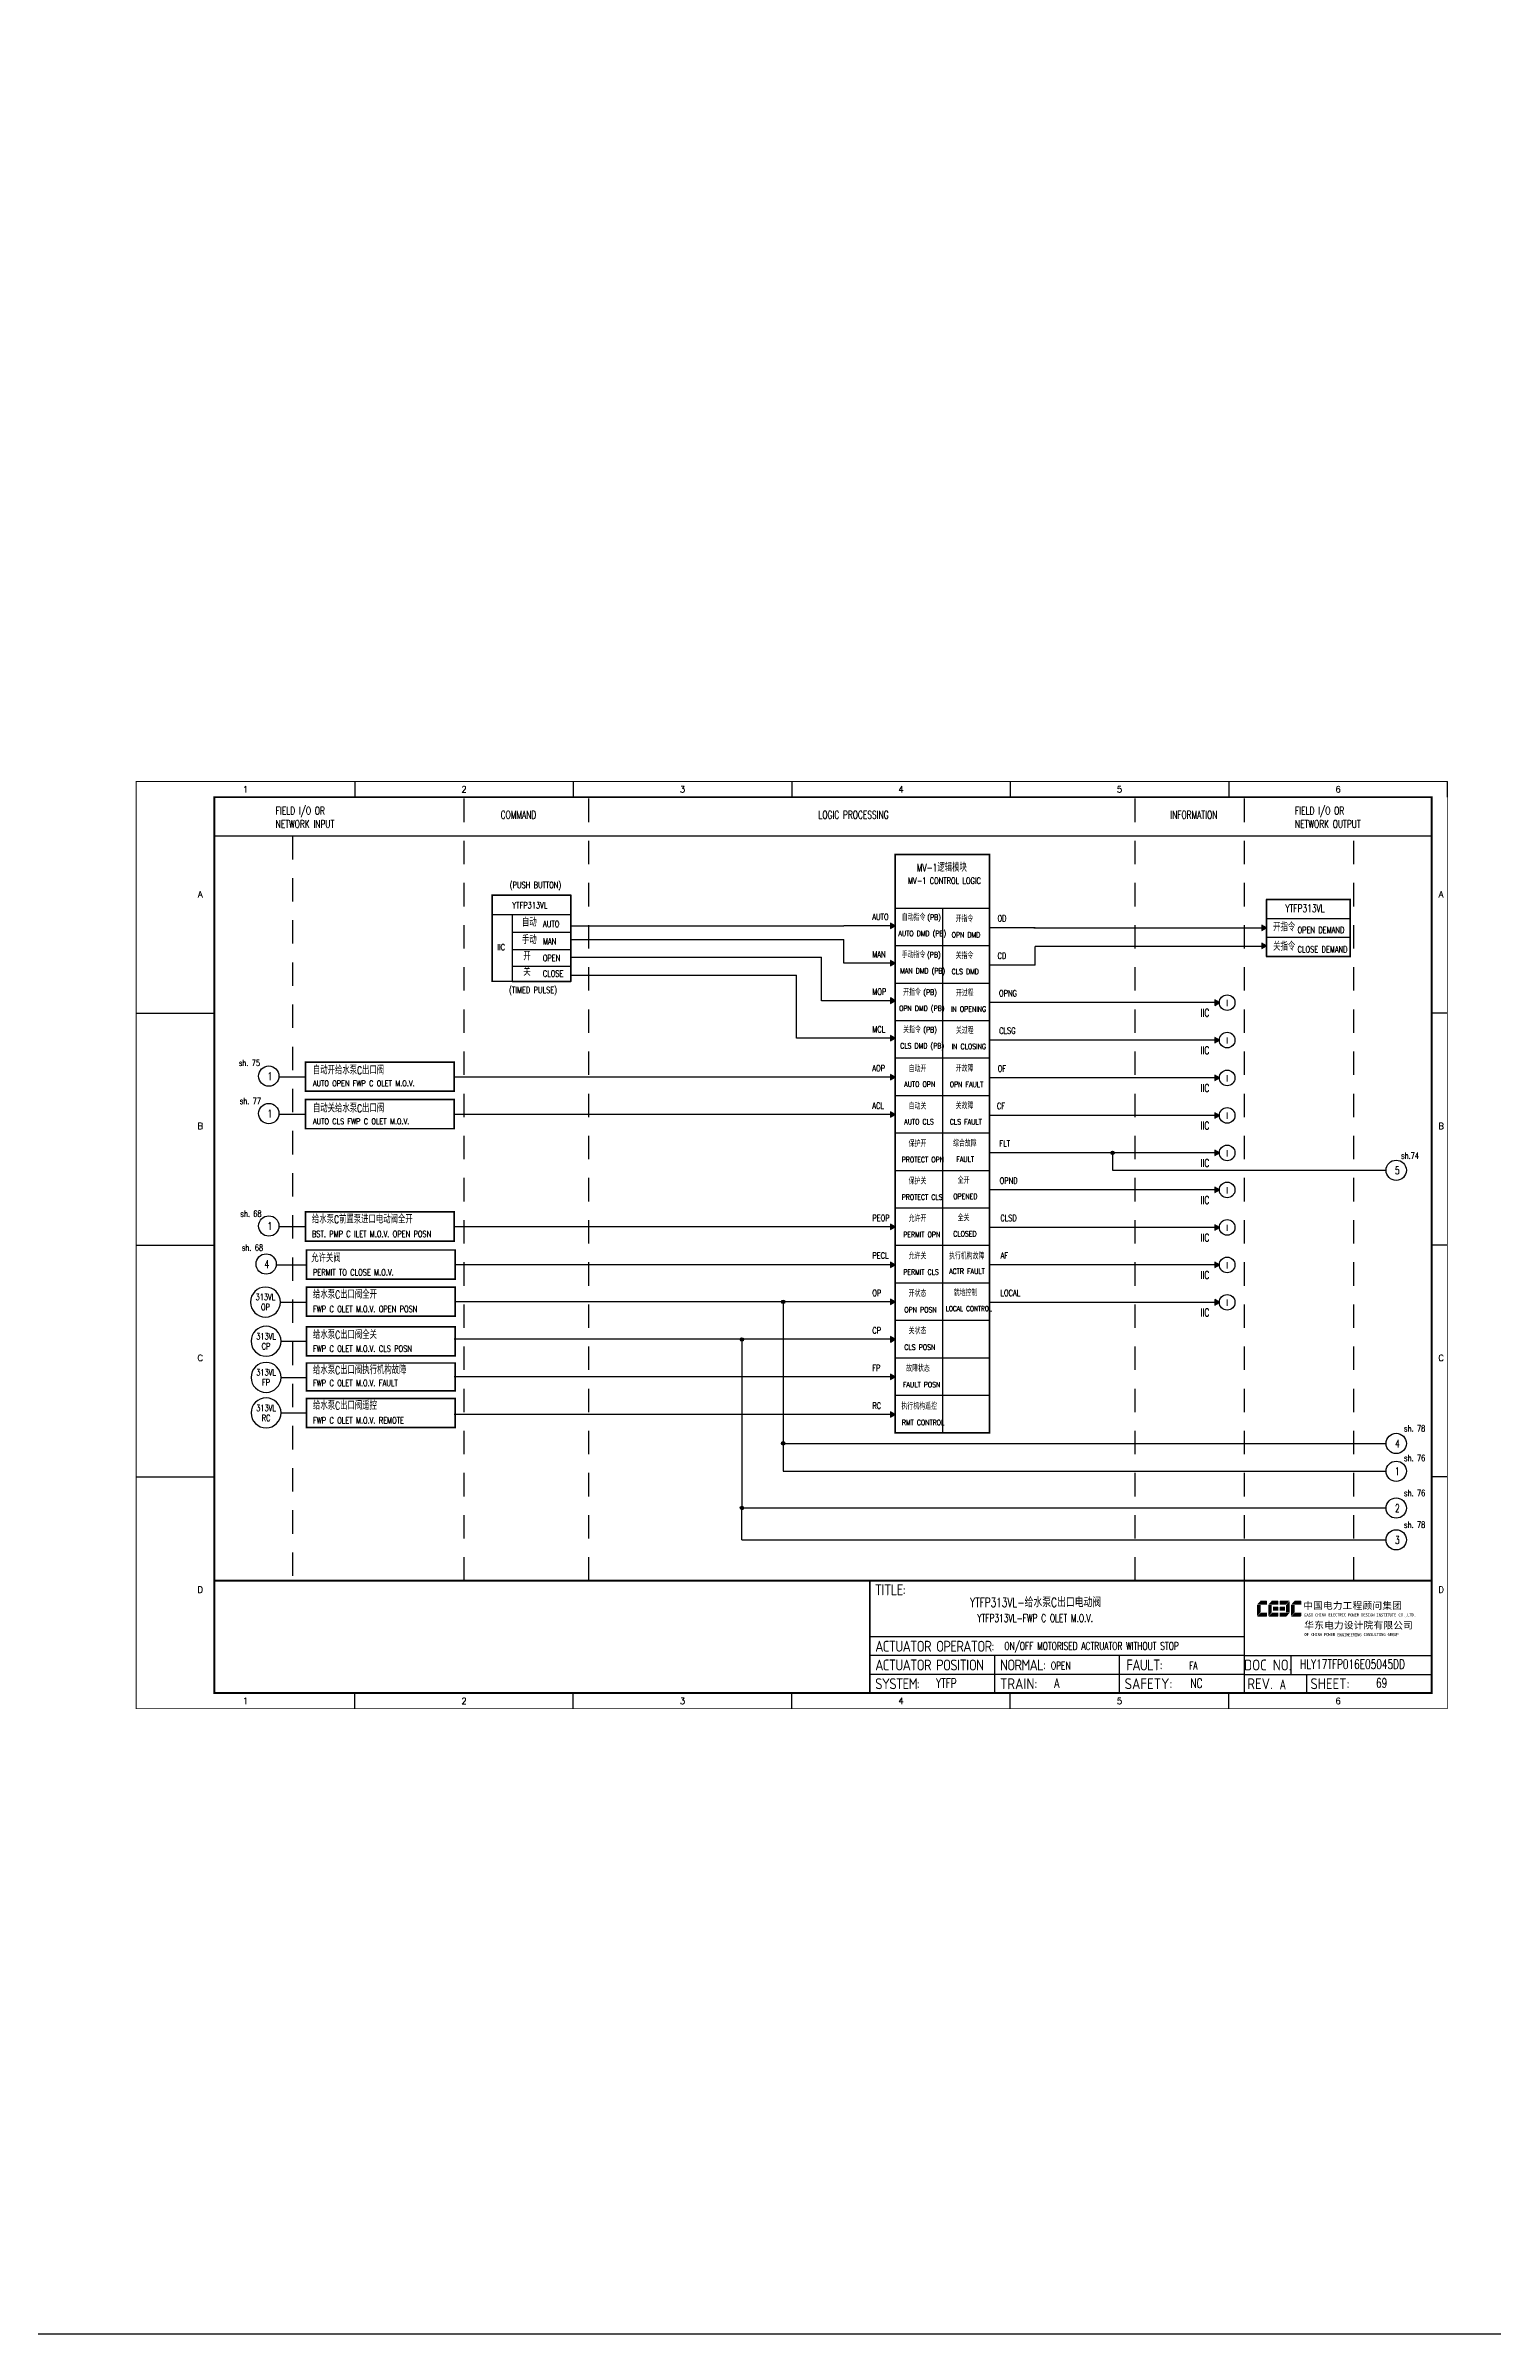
# Model space of a CAD drawing. Header units: millimetres. Extents: x 38833 to 52469, y 29493 to 32647.
# Drawn here: x 41058 to 41521, y 29493 to 30226 of the extents above; entities that cross this region are included whole.
import ezdxf
from ezdxf.enums import TextEntityAlignment as Align

# ---------------------------------------------------------------- set-up
doc = ezdxf.new("R2010")
doc.units = ezdxf.units.MM
doc.linetypes.add('DASHED', pattern=[0.75, 0.5, -0.25])
doc.linetypes.add('JIS_02_0.7', pattern=[1.35, 0.75, -0.6])
for name, color, linetype in [('INSTRUMENT', 4, 'Continuous'), ('MLINE', 6, 'Continuous'), ('TITLE', 1, 'Continuous'), ('TK', 7, 'Continuous'), ('图框_外框线', 7, 'Continuous'), ('图框_标题栏文字', 6, 'Continuous')]:
    doc.layers.add(name, color=color, linetype=linetype)
doc.styles.add('ecepdi', font='simhei.ttf', dxfattribs={"width": 0.9})
doc.styles.get("Standard").update_dxf_attribs({"font": 'romans.shx', "width": 0.7, "bigfont": 'hztxta.shx'})
doc.styles.add('工程字', font='gbenor.shx', dxfattribs={"bigfont": 'gbcbig.shx'})

# ---------------------------------------------------------------- blocks, each defined once
blk = doc.blocks.new('INS00')
at = {"layer": 'INSTRUMENT', "color": 0}
blk.add_lwpolyline([(6, 0, 1), (-6, 0, 1)], format="xyb", close=True, dxfattribs=at)
at = {"layer": 'INSTRUMENT', "flags": 1}
for tag, p in [('INSNAM', (0, 9)), ('INSDGN', (0, -9)), ('INSMAN', (0, -18)), ('INSSUP', (0, -15)), ('INSTYP', (0, -12)), ('INSREM', (0, -21))]:
    blk.add_attdef(tag, text='', height=3, dxfattribs=at).set_placement(p, align=Align.TOP_CENTER)
at = {"layer": 'INSTRUMENT', "width": 0.7}
for tag, p in [('INSIDE', (0, 2)), ('INSSYS', (0, -2))]:
    blk.add_attdef(tag, text='', height=2.5, dxfattribs=at).set_placement(p, align=Align.MIDDLE)
for tag, p in [('INSHH', (6, 3.5)), ('INSL', (6, -3)), ('INSLL', (6, -6))]:
    blk.add_attdef(tag, p, '', height=2.5, dxfattribs=at)
at = {"layer": 'INSTRUMENT', "linetype": 'DASHED', "width": 0.7}
blk.add_attdef('INSH', (6, 0.5), '', height=2.5, dxfattribs=at)
blk = doc.blocks.new('A$C1E0003F3')
h = blk.add_hatch(color=152)
edge = h.paths.add_edge_path()
edge.add_ellipse((5.15, 4.41), major_axis=(0, 0.211), ratio=0.769231, start_angle=-90, end_angle=0)
edge.add_line((5.15, 4.62), (3.22, 4.62))
edge.add_line((3.22, 4.62), (2.09, 3.35))
edge.add_line((2.09, 3.35), (5.32, 3.35))
edge.add_line((5.32, 3.35), (5.32, 4.41))
h.paths.add_polyline_path([(3.22, 3.23), (2.09, 3.23), (2.09, -0.36), (3.22, 0.91)])
edge = h.paths.add_edge_path()
edge.add_line((5.32, 0.81), (3.27, 0.81))
edge.add_line((3.27, 0.81), (2.13, -0.46))
edge.add_line((2.13, -0.46), (5.15, -0.46))
edge.add_ellipse((5.15, -0.25), major_axis=(0, 0.211), ratio=0.769231, start_angle=180, end_angle=270)
edge.add_line((5.32, -0.25), (5.32, 0.81))
h = blk.add_hatch(color=152)
edge = h.paths.add_edge_path()
edge.add_ellipse((8.78, 4.41), major_axis=(0, 0.211), ratio=0.769231, start_angle=-90, end_angle=0)
edge.add_line((8.78, 4.62), (6.84, 4.62))
edge.add_line((6.84, 4.62), (5.71, 3.35))
edge.add_line((5.71, 3.35), (8.94, 3.35))
edge.add_line((8.94, 3.35), (8.94, 4.41))
h.paths.add_polyline_path([(6.84, 3.23), (5.71, 3.23), (5.71, -0.36), (6.84, 0.91)])
edge = h.paths.add_edge_path()
edge.add_ellipse((8.78, 2.49), major_axis=(0, 0.211), ratio=0.769231, start_angle=-90, end_angle=0)
edge.add_line((8.78, 2.7), (7.22, 2.7))
edge.add_line((7.22, 2.7), (7.22, 1.44))
edge.add_line((7.22, 1.44), (8.78, 1.44))
edge.add_ellipse((8.78, 1.65), major_axis=(0, 0.211), ratio=0.769231, start_angle=180, end_angle=270)
edge.add_line((8.94, 1.65), (8.94, 2.49))
edge = h.paths.add_edge_path()
edge.add_line((8.94, 0.81), (6.89, 0.81))
edge.add_line((6.89, 0.81), (5.75, -0.46))
edge.add_line((5.75, -0.46), (8.78, -0.46))
edge.add_ellipse((8.78, -0.25), major_axis=(0, 0.211), ratio=0.769231, start_angle=180, end_angle=270)
edge.add_line((8.94, -0.25), (8.94, 0.81))
h = blk.add_hatch(color=1)
edge = h.paths.add_edge_path()
edge.add_line((12.48, 4.62), (9.46, 4.62))
edge.add_ellipse((9.46, 4.41), major_axis=(0, 0.211), ratio=0.769231, start_angle=0, end_angle=90)
edge.add_line((9.3, 4.41), (9.3, 3.35))
edge.add_line((9.3, 3.35), (11.35, 3.35))
edge.add_line((11.35, 3.35), (12.48, 4.62))
h.paths.add_polyline_path([(12.57, 4.56), (11.38, 3.23), (11.38, 0.93), (12.57, 0.93)])
edge = h.paths.add_edge_path()
edge.add_line((11.03, 2.7), (9.46, 2.7))
edge.add_ellipse((9.46, 2.49), major_axis=(0, 0.211), ratio=0.769231, start_angle=0, end_angle=90)
edge.add_line((9.3, 2.49), (9.3, 1.65))
edge.add_ellipse((9.46, 1.65), major_axis=(0, 0.211), ratio=0.769231, start_angle=90, end_angle=180)
edge.add_line((9.46, 1.44), (11.03, 1.44))
edge.add_line((11.03, 1.44), (11.03, 2.7))
h = blk.add_hatch(color=1)
edge = h.paths.add_edge_path()
edge.add_line((12.58, 0.79), (9.3, 0.79))
edge.add_line((9.3, 0.79), (9.3, -0.27))
edge.add_ellipse((9.46, -0.27), major_axis=(0, 0.211), ratio=0.769231, start_angle=90, end_angle=180)
edge.add_line((9.46, -0.48), (11.43, -0.48))
edge.add_line((11.43, -0.48), (12.58, 0.79))
h = blk.add_hatch(color=152)
edge = h.paths.add_edge_path()
edge.add_ellipse((16.11, 4.41), major_axis=(0, 0.211), ratio=0.769231, start_angle=-90, end_angle=0)
edge.add_line((16.11, 4.62), (14.14, 4.62))
edge.add_line((14.14, 4.62), (13, 3.35))
edge.add_line((13, 3.35), (16.27, 3.35))
edge.add_line((16.27, 3.35), (16.27, 4.41))
h.paths.add_polyline_path([(14.14, 3.23), (13, 3.23), (13, -0.36), (14.14, 0.91)])
edge = h.paths.add_edge_path()
edge.add_line((16.27, 0.81), (14.18, 0.81))
edge.add_line((14.18, 0.81), (13.04, -0.46))
edge.add_line((13.04, -0.46), (16.03, -0.46))
edge.add_ellipse((16.03, -0.15), major_axis=(0, 0.316), ratio=0.769231, start_angle=180, end_angle=270)
edge.add_line((16.27, -0.15), (16.27, 0.81))
at = {"layer": 'TITLE', "color": 7, "style": 'ecepdi'}
for s, p in [('中', (16.92, 1.94)), ('国', (20.09, 2)), ('电', (23.25, 1.99)), ('力', (26.39, 1.96)), ('工', (29.53, 1.95)), ('程', (32.71, 1.98)), ('顾', (35.9, 1.98)), ('问', (39.09, 1.94)), ('集', (42.26, 1.98)), ('团', (45.42, 2.01)), ('华', (17.24, -4.31)), ('东', (20.45, -4.29)), ('电', (23.62, -4.35)), ('力', (26.75, -4.32)), ('设', (29.92, -4.3)), ('计', (33.05, -4.31)), ('院', (36.26, -4.29)), ('有', (39.41, -4.29)), ('限', (42.57, -4.32)), ('公', (45.78, -4.38)), ('司', (48.91, -4.35))]:
    blk.add_text(s, height=2.2, dxfattribs=at).set_placement(p)
at = {"layer": 'TITLE', "color": 7, "style": 'ecepdi', "width": 0.975}
for s, p in [('E', (17.58, 0.02)), ('A', (18.29, 0.03)), ('S', (19, 0.03)), ('T', (19.7, 0.03)), ('C', (21.1, 0.09)), ('H', (21.77, 0.09)), ('I', (22.46, 0.09)), ('N', (23.17, 0.1)), ('A', (23.86, 0.1)), ('E', (25.35, 0.09)), ('L', (26.05, 0.11)), ('E', (26.76, 0.1)), ('C', (27.46, 0.12)), ('T', (28.18, 0.11)), ('R', (28.87, 0.1)), ('I', (29.57, 0.11)), ('C', (30.28, 0.1)), ('P', (31.64, 0.09)), ('O', (32.32, 0.08)), ('W', (33.03, 0.08)), ('E', (33.72, 0.08)), ('R', (34.42, 0.09)), ('D', (35.81, 0.1)), ('E', (36.52, 0.1)), ('S', (37.2, 0.1)), ('I', (37.91, 0.09)), ('G', (38.68, 0.11)), ('N', (39.38, 0.09)), ('I', (40.72, 0.07)), ('N', (41.43, 0.08)), ('S', (42.14, 0.08)), ('T', (42.83, 0.08)), ('I', (43.52, 0.09)), ('T', (44.22, 0.07)), ('U', (44.93, 0.07)), ('T', (45.63, 0.08)), ('E', (46.34, 0.09)), ('C', (47.76, 0.11)), ('O', (48.48, 0.1)), ('L', (50.56, 0.1)), ('T', (51.27, 0.1)), ('D', (51.96, 0.1)), ('O', (17.67, -6.18)), ('OF', (18.01, -6.2)), ('F', (18.37, -6.2)), ('C', (19.8, -6.19)), ('H', (20.47, -6.19)), ('I', (21.15, -6.19)), ('N', (21.87, -6.18)), ('A', (22.56, -6.18)), ('P', (23.98, -6.2)), ('O', (24.66, -6.21)), ('W', (25.36, -6.21)), ('E', (26.06, -6.21)), ('R', (26.75, -6.2)), ('E', (28.19, -6.24)), ('N', (28.91, -6.27)), ('G', (29.62, -6.26)), ('I', (30.32, -6.27)), ('N', (31.02, -6.27)), ('E', (31.7, -6.28)), ('E', (32.41, -6.27)), ('R', (33.1, -6.24)), ('I', (33.81, -6.24)), ('N', (34.51, -6.26)), ('G', (35.2, -6.24)), ('C', (36.61, -6.19)), ('O', (37.3, -6.21)), ('N', (38, -6.2)), ('S', (38.71, -6.21)), ('U', (39.41, -6.18)), ('L', (40.11, -6.18)), ('T', (40.81, -6.19)), ('I', (41.51, -6.21)), ('N', (42.2, -6.21)), ('G', (42.91, -6.17)), ('G', (44.29, -6.2)), ('R', (45, -6.21)), ('O', (45.69, -6.22)), ('U', (46.39, -6.2)), ('P', (47.1, -6.23)), ('.', (49.23, 0.1)), (',', (49.87, 0.1)), ('.', (52.72, 0.11))]:
    blk.add_text(s, height=1, dxfattribs=at).set_placement(p, align=Align.MIDDLE_CENTER)
blk = doc.blocks.new('A$C613255F0')
for p, q in [((70, 297), (70, 292)), ((140, 297), (140, 292)), ((210, 297), (210, 292)), ((280, 297), (280, 292)), ((350, 297), (350, 292)), ((420, 297), (420, 292)), ((0, 222.75), (25, 222.75)), ((420, 222.75), (415, 222.75)), ((0, 148.5), (25, 148.5)), ((420, 148.5), (415, 148.5)), ((0, 74.25), (25, 74.25)), ((420, 74.25), (415, 74.25)), ((70, 0), (70, 5)), ((140, 0), (140, 5)), ((210, 0), (210, 5)), ((280, 0), (280, 5)), ((350, 0), (350, 5))]:
    blk.add_line(p, q)
at = {"layer": 'MLINE', "linetype": 'JIS_02_0.7', "ltscale": 10}
for p, q in [((105, 41), (105, 292)), ((145, 41), (145, 292)), ((320, 41), (320, 292)), ((355, 41), (355, 292)), ((50, 279.56), (50, 41)), ((390, 41), (390, 279.56))]:
    blk.add_line(p, q, dxfattribs=at)
at = {"layer": 'MLINE'}
blk.add_line((25, 279.56), (415, 279.56), dxfattribs=at)
at = {"layer": '图框_外框线'}
for p, q in [((355, 5), (355, 41)), ((355, 23), (235, 23)), ((355, 17), (235, 17)), ((275, 11), (275, 17)), ((315, 11), (315, 17)), ((355, 17), (415, 17)), ((370, 11), (370, 17)), ((355, 11), (235, 11)), ((355, 11), (235, 11)), ((275, 5), (275, 11)), ((315, 5), (315, 11)), ((355, 11), (415, 11)), ((375, 5), (375, 11))]:
    blk.add_line(p, q, dxfattribs=at)
for points, const_width in [([(0, 0), (420, 0), (420, 297), (0, 297)], 0.3), ([(25, 5), (415, 5), (415, 292), (25, 292)], 0.6)]:
    blk.add_lwpolyline(points, close=True, dxfattribs=dict(at, const_width=const_width))
at = {"layer": '图框_外框线', "const_width": 0.6}
blk.add_lwpolyline([(235, 41), (25, 41)], dxfattribs=at)
at = {"layer": '图框_外框线'}
blk.add_lwpolyline([(415, 41, 0.6, 0.6, 0), (235, 41, 0.6, 0.6, 0), (235, 5, 0, 0, 0)], format="xyseb", dxfattribs=at)
blk.add_blockref('A$C1E0003F3', (356.94, 29.95))
at = {"layer": 'MLINE', "char_height": 2.5, "width": 31.8959, "attachment_point": 1}
for s, insert in [('FIELD I/O OR', (44.67, 288.89)), ('COMMAND', (116.74, 287.58)), ('LOGIC PROCESSING', (218.52, 287.58)), ('INFORMATION', (331.25, 287.58)), ('FIELD I/O OR', (371.22, 288.89)), ('NETWORK INPUT', (44.67, 284.64)), ('NETWORK OUTPUT', (371.22, 284.64))]:
    blk.add_mtext(s, dxfattribs=dict(at, insert=insert))
at = {"layer": 'TK', "color": 3}
for s, p in [('1', (35, 294.5)), ('2', (105, 294.5)), ('3', (175, 294.5)), ('4', (245, 294.5)), ('5', (315, 294.5)), ('6', (385, 294.5)), ('1', (35, 2.5)), ('2', (105, 2.5)), ('3', (175, 2.5)), ('4', (245, 2.5)), ('5', (315, 2.5)), ('6', (385, 2.5))]:
    blk.add_text(s, height=2, dxfattribs=at).set_placement(p, align=Align.MIDDLE)
for s, p in [('A', (20.5, 259.88)), ('A', (418, 259.88)), ('B', (20.5, 185.62)), ('B', (418, 185.62)), ('C', (20.5, 111.38)), ('C', (418, 111.38)), ('D', (20.5, 37.12)), ('D', (418, 37.12))]:
    blk.add_text(s, height=2, dxfattribs=at).set_placement(p, align=Align.CENTER)
at = {"layer": '图框_标题栏文字', "char_height": 3.5, "style": '工程字'}
for s, insert, width, attachment_point in [('{\\T0.9; TITLE:}', (234.86, 38.09), 14.2249, 4), ('{\\T0.9; ACTUATOR OPERATOR:}', (235, 20), 40, 4), ('{\\T0.9; ACTUATOR POSITION}', (235, 14), 45, 4), ('{\\T0.9; NORMAL:}', (275, 14), 18.2557, 4), ('{\\T0.9; FAULT:}', (315.44, 14), 15, 4), ('DOC NO.', (362.5, 14), 15, 5), ('{\\T0.9; SYSTEM:}', (235, 8), 17.9526, 4), ('{\\T0.9; }TRAIN: ', (275, 8), 17.6638, 4), ('SAFETY:', (324.3, 8), 22.3993, 5), ('REV.', (360, 8), 10, 5), ('SHEET:', (382.42, 8), 20, 5)]:
    blk.add_mtext(s, dxfattribs=dict(at, insert=insert, width=width, attachment_point=attachment_point))

msp = doc.modelspace()

# ---------------------------------------------------------------- hatches: boundary and pattern name
for points in [[(41329.62, 29944.26), (41328.12, 29945.12), (41328.12, 29943.39)], [(41448.63, 29943.63), (41447.13, 29944.5), (41447.13, 29942.77)], [(41448.63, 29937.86), (41447.13, 29938.72), (41447.13, 29936.99)], [(41329.62, 29932.26), (41328.12, 29933.12), (41328.12, 29931.39)], [(41329.62, 29920.26), (41328.12, 29921.12), (41328.12, 29919.39)], [(41433.49, 29919.63), (41431.99, 29920.5), (41431.99, 29918.77)], [(41329.62, 29908.26), (41328.12, 29909.12), (41328.12, 29907.39)], [(41433.49, 29907.63), (41431.99, 29908.5), (41431.99, 29906.77)], [(41329.62, 29895.79), (41328.12, 29896.65), (41328.12, 29894.92)], [(41433.49, 29895.51), (41431.99, 29896.38), (41431.99, 29894.65)], [(41329.62, 29883.79), (41328.12, 29884.65), (41328.12, 29882.92)], [(41433.49, 29883.51), (41431.99, 29884.38), (41431.99, 29882.65)], [(41433.49, 29871.51), (41431.99, 29872.38), (41431.99, 29870.65)], [(41433.49, 29859.63), (41431.99, 29860.5), (41431.99, 29858.77)], [(41329.62, 29847.79), (41328.12, 29848.65), (41328.12, 29846.92)], [(41433.49, 29847.63), (41431.99, 29848.5), (41431.99, 29846.77)], [(41329.62, 29835.67), (41328.12, 29836.54), (41328.12, 29834.81)], [(41433.49, 29835.63), (41431.99, 29836.5), (41431.99, 29834.77)], [(41329.62, 29823.79), (41328.12, 29824.65), (41328.12, 29822.92)], [(41433.49, 29823.63), (41431.99, 29824.5), (41431.99, 29822.77)], [(41329.62, 29811.79), (41328.12, 29812.65), (41328.12, 29810.92)], [(41329.62, 29799.79), (41328.12, 29800.65), (41328.12, 29798.92)], [(41329.62, 29787.67), (41328.12, 29788.54), (41328.12, 29786.8)]]:
    msp.add_hatch(color=256).paths.add_polyline_path(points)
h = msp.add_hatch(color=256)
edge = h.paths.add_edge_path()
edge.add_arc((41399.3, 29871.51), 0.55, 0, 360)
h = msp.add_hatch(color=256)
edge = h.paths.add_edge_path()
edge.add_arc((41293.76, 29823.79), 0.55, 0, 360)
h = msp.add_hatch(color=256)
edge = h.paths.add_edge_path()
edge.add_arc((41280.53, 29811.74), 0.55, 0, 360)
h = msp.add_hatch(color=256)
edge = h.paths.add_edge_path()
edge.add_arc((41293.76, 29778.47), 0.55, 0, 360)
h = msp.add_hatch(color=256)
edge = h.paths.add_edge_path()
edge.add_arc((41280.53, 29757.77), 0.55, 0, 360)

# ---------------------------------------------------------------- linework, layer by layer
for p, q in [((41329.62, 29949.91), (41329.62, 29967.09)), ((41329.62, 29967.09), (41359.89, 29967.09)), ((41359.89, 29949.91), (41359.89, 29967.09)), ((41200.52, 29947.91), (41225.69, 29947.91)), ((41206.94, 29947.91), (41206.94, 29926.45)), ((41329.62, 29949.91), (41359.89, 29949.91)), ((41344.75, 29949.91), (41344.75, 29781.8)), ((41448.63, 29946.56), (41475.42, 29946.56)), ((41448.63, 29946.56), (41475.42, 29946.56)), ((41206.94, 29942.25), (41225.69, 29942.25)), ((41225.69, 29944.26), (41313.17, 29944.26)), ((41225.69, 29939.85), (41313.17, 29939.85)), ((41329.62, 29944.26), (41313.17, 29944.26)), ((41313.17, 29932.26), (41313.17, 29939.85)), ((41329.62, 29937.91), (41359.89, 29937.91)), ((41374.5, 29943.63), (41359.89, 29943.63)), ((41374.08, 29943.63), (41448.63, 29943.63)), ((41448.63, 29937.66), (41374.5, 29937.66)), ((41374.5, 29931.63), (41374.5, 29937.66)), ((41448.63, 29940.63), (41475.42, 29940.63)), ((41206.94, 29936.63), (41225.69, 29936.63)), ((41206.94, 29931.31), (41225.69, 29931.31)), ((41225.69, 29934.16), (41306.06, 29934.16)), ((41306.06, 29920.26), (41306.06, 29934.16)), ((41329.62, 29932.26), (41313.17, 29932.26)), ((41374.5, 29931.63), (41359.89, 29931.63)), ((41448.63, 29934.43), (41475.42, 29934.43)), ((41448.63, 29934.43), (41475.42, 29934.43)), ((41206.94, 29926.45), (41225.69, 29926.45)), ((41206.94, 29926.45), (41225.69, 29926.45)), ((41225.69, 29928.43), (41298.03, 29928.43)), ((41298.03, 29908.26), (41298.03, 29928.43)), ((41329.62, 29925.91), (41359.89, 29925.91)), ((41313.17, 29920.26), (41306.06, 29920.26)), ((41329.62, 29920.26), (41313.17, 29920.26)), ((41433.49, 29919.63), (41359.89, 29919.63)), ((41433.49, 29919.63), (41359.89, 29919.63)), ((41329.62, 29908.26), (41298.03, 29908.26)), ((41329.62, 29913.91), (41359.89, 29913.91)), ((41140.73, 29900.6), (41188.34, 29900.6)), ((41329.62, 29901.91), (41359.89, 29901.91)), ((41433.49, 29907.63), (41359.89, 29907.63)), ((41140.73, 29895.79), (41132.21, 29895.79)), ((41329.62, 29895.79), (41188.34, 29895.79)), ((41433.49, 29895.51), (41359.89, 29895.51)), ((41188.34, 29891.26), (41140.73, 29891.26)), ((41140.73, 29888.6), (41188.34, 29888.6)), ((41329.62, 29889.91), (41359.89, 29889.91)), ((41140.73, 29883.79), (41132.21, 29883.79)), ((41188.34, 29879.26), (41140.73, 29879.26)), ((41329.62, 29883.79), (41188.34, 29883.79)), ((41433.49, 29883.51), (41359.89, 29883.51)), ((41329.62, 29877.91), (41359.89, 29877.91)), ((41433.49, 29871.51), (41359.89, 29871.51)), ((41399.3, 29871.51), (41399.3, 29865.93)), ((41329.62, 29865.91), (41359.89, 29865.91)), ((41399.3, 29865.93), (41486.9, 29865.93)), ((41433.49, 29859.63), (41359.89, 29859.63)), ((41140.73, 29852.6), (41188.34, 29852.6)), ((41188.34, 29843.26), (41188.34, 29852.6)), ((41329.62, 29853.91), (41359.89, 29853.91)), ((41140.73, 29847.79), (41132.21, 29847.79)), ((41188.34, 29843.26), (41140.73, 29843.26)), ((41329.62, 29847.79), (41188.34, 29847.79)), ((41433.49, 29847.63), (41359.89, 29847.63)), ((41131.37, 29835.6), (41141.07, 29835.6)), ((41141.07, 29840.41), (41188.69, 29840.41)), ((41329.62, 29835.67), (41188.62, 29835.67)), ((41188.69, 29831.07), (41188.69, 29840.41)), ((41329.62, 29841.91), (41359.89, 29841.91)), ((41433.49, 29835.63), (41359.89, 29835.63)), ((41141.07, 29828.53), (41188.69, 29828.53)), ((41141.07, 29819.19), (41141.07, 29828.53)), ((41188.69, 29819.19), (41188.69, 29828.53)), ((41329.62, 29829.91), (41359.89, 29829.91)), ((41132.7, 29823.72), (41141.07, 29823.72)), ((41329.62, 29823.79), (41188.62, 29823.79)), ((41293.76, 29823.98), (41293.76, 29769.55)), ((41433.49, 29823.63), (41359.89, 29823.63)), ((41188.69, 29819.19), (41141.07, 29819.19)), ((41141.07, 29815.81), (41188.69, 29815.81)), ((41141.07, 29806.47), (41141.07, 29815.81)), ((41188.69, 29806.47), (41188.69, 29815.81)), ((41329.62, 29817.91), (41359.89, 29817.91)), ((41132.9, 29811.18), (41141.07, 29811.18)), ((41188.69, 29806.47), (41141.07, 29806.47)), ((41329.62, 29811.79), (41188.35, 29811.79)), ((41280.53, 29811.93), (41280.53, 29757.77)), ((41329.62, 29805.91), (41359.89, 29805.91)), ((41132.9, 29799.59), (41141.07, 29799.59)), ((41141.07, 29804.21), (41188.69, 29804.21)), ((41141.07, 29795.3), (41141.07, 29804.21)), ((41329.62, 29799.79), (41188.35, 29799.79)), ((41188.69, 29795.3), (41188.69, 29804.21)), ((41188.69, 29795.3), (41141.07, 29795.3)), ((41141.07, 29792.84), (41188.69, 29792.84)), ((41141.07, 29783.5), (41141.07, 29792.84)), ((41188.69, 29783.5), (41188.69, 29792.84)), ((41329.62, 29793.91), (41359.89, 29793.91)), ((41132.9, 29788.22), (41141.07, 29788.22)), ((41188.69, 29783.5), (41141.07, 29783.5)), ((41329.62, 29787.67), (41188.35, 29787.67)), ((41293.76, 29778.47), (41486.9, 29778.47)), ((41293.76, 29769.55), (41486.9, 29769.55)), ((41280.53, 29757.77), (41486.9, 29757.77)), ((41280.53, 29747.59), (41280.53, 29757.77)), ((41280.53, 29747.59), (41486.9, 29747.59))]:
    msp.add_line(p, q)
for points in [[(39417.51, 32646.72), (50497.51, 32646.72), (50497.51, 29493.1), (39417.51, 29493.1)], [(41200.52, 29954.03), (41225.69, 29954.03), (41225.69, 29926.45), (41200.52, 29926.45)], [(41329.62, 29944.26), (41328.12, 29945.12), (41328.12, 29943.39)], [(41329.62, 29949.91), (41359.89, 29949.91), (41359.89, 29781.8), (41329.62, 29781.8)], [(41448.63, 29943.63), (41447.13, 29944.5), (41447.13, 29942.77)], [(41448.63, 29937.86), (41447.13, 29938.72), (41447.13, 29936.99)], [(41329.62, 29932.26), (41328.12, 29933.12), (41328.12, 29931.39)], [(41329.62, 29920.26), (41328.12, 29921.12), (41328.12, 29919.39)], [(41433.49, 29919.63), (41431.99, 29920.5), (41431.99, 29918.77)], [(41329.62, 29908.26), (41328.12, 29909.12), (41328.12, 29907.39)], [(41433.49, 29907.63), (41431.99, 29908.5), (41431.99, 29906.77)], [(41329.62, 29895.79), (41328.12, 29896.65), (41328.12, 29894.92)], [(41433.49, 29895.51), (41431.99, 29896.38), (41431.99, 29894.65)], [(41329.62, 29883.79), (41328.12, 29884.65), (41328.12, 29882.92)], [(41433.49, 29883.51), (41431.99, 29884.38), (41431.99, 29882.65)], [(41433.49, 29871.51), (41431.99, 29872.38), (41431.99, 29870.65)], [(41433.49, 29859.63), (41431.99, 29860.5), (41431.99, 29858.77)], [(41329.62, 29847.79), (41328.12, 29848.65), (41328.12, 29846.92)], [(41433.49, 29847.63), (41431.99, 29848.5), (41431.99, 29846.77)], [(41329.62, 29835.67), (41328.12, 29836.54), (41328.12, 29834.81)], [(41433.49, 29835.63), (41431.99, 29836.5), (41431.99, 29834.77)], [(41329.62, 29823.79), (41328.12, 29824.65), (41328.12, 29822.92)], [(41433.49, 29823.63), (41431.99, 29824.5), (41431.99, 29822.77)], [(41329.62, 29811.79), (41328.12, 29812.65), (41328.12, 29810.92)], [(41329.62, 29799.79), (41328.12, 29800.65), (41328.12, 29798.92)], [(41329.62, 29787.67), (41328.12, 29788.54), (41328.12, 29786.8)]]:
    msp.add_lwpolyline(points, close=True)
for points, const_width in [([(41329.62, 29967.09), (41359.89, 29967.09), (41359.89, 29781.8), (41329.62, 29781.8), (41329.62, 29967.09)], 0.5), ([(41329.62, 29967.09), (41359.89, 29967.09), (41359.89, 29781.8), (41329.62, 29781.8), (41329.62, 29967.09)], 0.2), ([(41200.52, 29954.03), (41225.69, 29954.03), (41225.69, 29926.45), (41200.52, 29926.45), (41200.52, 29954.03)], 0.5), ([(41448.63, 29952.68), (41475.42, 29952.68), (41475.42, 29934.43), (41448.63, 29934.43), (41448.63, 29952.68)], 0.5), ([(41140.73, 29900.6), (41188.34, 29900.6), (41188.34, 29891.26), (41140.73, 29891.26), (41140.73, 29900.6)], 0.5), ([(41140.73, 29888.6), (41188.34, 29888.6), (41188.34, 29879.26), (41140.73, 29879.26), (41140.73, 29888.6)], 0.5), ([(41140.73, 29852.6), (41188.34, 29852.6), (41188.34, 29843.26), (41140.73, 29843.26), (41140.73, 29852.6)], 0.5), ([(41141.07, 29840.41), (41188.69, 29840.41), (41188.69, 29831.07), (41141.07, 29831.07), (41141.07, 29840.41)], 0.5), ([(41141.07, 29828.53), (41188.69, 29828.53), (41188.69, 29819.19), (41141.07, 29819.19), (41141.07, 29828.53)], 0.5), ([(41141.07, 29815.81), (41188.69, 29815.81), (41188.69, 29806.47), (41141.07, 29806.47), (41141.07, 29815.81)], 0.5), ([(41141.07, 29804.21), (41188.69, 29804.21), (41188.69, 29795.3), (41141.07, 29795.3), (41141.07, 29804.21)], 0.5), ([(41141.07, 29792.84), (41188.69, 29792.84), (41188.69, 29783.5), (41141.07, 29783.5), (41141.07, 29792.84)], 0.5)]:
    msp.add_lwpolyline(points, dxfattribs=dict(const_width=const_width))
msp.add_lwpolyline([(41448.63, 29934.43), (41448.63, 29952.68), (41475.42, 29952.68), (41475.42, 29934.43)])
msp.add_lwpolyline([(41448.63, 29934.43), (41448.63, 29952.68), (41475.42, 29952.68), (41475.42, 29934.43)])
for centre, radius in [((41435.99, 29919.63), 2.5), ((41435.99, 29907.63), 2.5), ((41128.97, 29896.09), 3.25), ((41435.99, 29895.51), 2.5), ((41128.97, 29884.09), 3.25), ((41435.99, 29883.51), 2.5), ((41399.3, 29871.51), 0.55), ((41435.99, 29871.51), 2.5), ((41490.15, 29865.93), 3.25), ((41435.99, 29859.63), 2.5), ((41128.97, 29848.09), 3.25), ((41435.99, 29847.63), 2.5), ((41128.13, 29835.91), 3.25), ((41435.99, 29835.63), 2.5), ((41293.76, 29823.79), 0.55), ((41435.99, 29823.63), 2.5), ((41280.53, 29811.74), 0.55), ((41293.76, 29778.47), 0.55), ((41490.15, 29778.43), 3.25), ((41490.15, 29769.52), 3.25), ((41280.53, 29757.77), 0.55), ((41490.15, 29757.74), 3.25), ((41490.15, 29747.56), 3.25)]:
    msp.add_circle(centre, radius)

# ---------------------------------------------------------------- block references
msp.add_blockref('A$C613255F0', (41086.52, 29693.47))
at = {"layer": 'MLINE', "xscale": 0.7999999999992724, "yscale": 0.7999999999992724, "zscale": 0.7999999999992724}
for p, values in [((41127.9, 29823.72), {'INSIDE': '313VL', 'INSSYS': 'OP'}), ((41128.1, 29811.18), {'INSIDE': '313VL', 'INSSYS': 'CP'}), ((41128.1, 29799.59), {'INSIDE': '313VL', 'INSSYS': 'FP'}), ((41128.1, 29788.22), {'INSIDE': '313VL', 'INSSYS': 'RC'})]:
    msp.add_blockref('INS00', p, dxfattribs=at).add_auto_attribs(values)

# ---------------------------------------------------------------- texts
at = {"width": 0.7}
for p in [(41436.03, 29918.51), (41436.03, 29906.51), (41436.03, 29894.39), (41436.03, 29882.39), (41436.03, 29870.39), (41436.03, 29858.51), (41436.03, 29846.51), (41436.03, 29834.51), (41436.03, 29822.51)]:
    msp.add_text('I', height=2, dxfattribs=at).set_placement(p, align=Align.CENTER)
for s, height, p in [('YTFP313VL-给水泵C出口电动阀 ', 3, (41353.63, 29726.01)), ('YTFP313VL-FWP C OLET M.O.V.', 2.5, (41355.95, 29721.23))]:
    msp.add_text(s, height=height, dxfattribs=at).set_placement(p)
at = {"attachment_point": 1}
for s, insert, char_height, width in [('MV-1 CONTROL LOGIC', (41333.78, 29959.67), 2, 48.5204), ('MV-1逻辑模块', (41336.56, 29964.13), 2.5, 73.0067), ('(PUSH BUTTON)', (41206.14, 29958.32), 2, 73.0067), ('YTFP313VL', (41207.03, 29951.83), 2, 73.0067), ('自动', (41210.07, 29946.55), 2.5, 73.0067), ('AUTO', (41216.84, 29945.84), 2, 73.0067), ('AUTO', (41322.32, 29948.11), 2, 73.0067), ('自动指令', (41331.78, 29947.92), 2, 73.0067), ('(PB)', (41339.94, 29947.82), 1.7, 73.0067), ('开指令', (41349.01, 29947.45), 2, 73.0067), ('OD', (41362.43, 29947.64), 2, 73.0067), ('开指令', (41450.71, 29945.06), 2.5, 73.0067), ('YTFP313VL', (41454.64, 29951.09), 2.5, 73.0067), ('IIC', (41202.19, 29938.4), 2, 73.0067), ('手动', (41210.07, 29940.95), 2.5, 73.0067), ('MAN', (41216.84, 29940.25), 2, 73.0067), ('AUTO DMD (PB)', (41330.68, 29942.66), 1.7, 73.0067), ('OPN DMD', (41347.73, 29942.19), 1.7, 73.0067), ('关指令', (41450.71, 29938.84), 2.5, 73.0067), ('OPEN DEMAND', (41458.55, 29943.92), 2, 73.0067), ('CLOSE DEMAND', (41458.55, 29937.7), 2, 73.0067), ('关', (41210.5, 29930.75), 2.5, 73.0067), ('开', (41210.5, 29935.71), 2.5, 73.0067), ('OPEN', (41216.76, 29934.92), 2, 73.0067), ('CLOSE', (41216.76, 29929.95), 2, 73.0067), ('MAN', (41322.32, 29936.11), 2, 73.0067), ('MAN DMD (PB)', (41331.23, 29930.66), 1.7, 73.0067), ('手动指令', (41331.77, 29935.92), 2, 73.0067), ('(PB)', (41339.86, 29935.82), 1.7, 73.0067), ('CLS DMD', (41347.73, 29930.43), 1.7, 73.0067), ('关指令', (41349.01, 29935.68), 2, 73.0067), ('CD', (41362.43, 29935.64), 2, 73.0067), ('(TIMED PULSE)', (41205.93, 29924.69), 2, 73.0067), ('MOP', (41322.32, 29924.11), 2, 73.0067), ('开指令', (41332.19, 29923.92), 2, 73.0067), ('(PB)', (41338.66, 29923.82), 1.7, 73.0067), ('开过程', (41349.1, 29923.68), 2, 73.0067), ('OPNG', (41362.91, 29923.64), 2, 73.0067), ('OPN DMD (PB)', (41330.9, 29918.66), 1.7, 73.0067), ('IN OPENING', (41347.5, 29918.43), 1.7, 73.0067), ('IIC', (41427.49, 29917.63), 2.5, 4.5039), ('MCL', (41322.32, 29912.11), 2, 73.0067), ('关指令', (41332.19, 29911.92), 2, 73.0067), ('(PB)', (41338.66, 29911.82), 1.7, 73.0067), ('关过程', (41349.1, 29911.68), 2, 73.0067), ('CLSG', (41362.94, 29911.64), 2, 73.0067), ('CLS DMD (PB)', (41331.23, 29906.66), 1.7, 73.0067), ('IN CLOSING', (41347.71, 29906.43), 1.7, 73.0067), ('IIC', (41427.49, 29905.63), 2.5, 4.5039), ('1', (41128.57, 29897.31), 2.5, 73.0067), ('AUTO OPEN FWP C OLET M.O.V.', (41143.09, 29894.68), 1.8, 73.0067), ('自动开给水泵C出口阀', (41143.09, 29899.2), 2.5, 73.0067), ('AOP', (41322.32, 29899.64), 2, 73.0067), ('AUTO OPN', (41332.54, 29894.35), 1.7, 73.0067), ('自动开', (41333.95, 29899.45), 2, 73.0067), ('OPN FAULT', (41347.13, 29894.31), 1.7, 73.0067), ('开故障', (41349.01, 29899.56), 2, 73.0067), ('OF', (41362.49, 29899.52), 2, 73.0067), ('IIC', (41427.49, 29893.51), 2.5, 4.5039), ('自动关给水泵C出口阀', (41143.1, 29887.03), 2.5, 73.0067), ('ACL', (41322.32, 29887.64), 2, 73.0067), ('自动关', (41333.95, 29887.45), 2, 73.0067), ('关故障', (41349.01, 29887.56), 2, 73.0067), ('CF', (41362.24, 29887.52), 2, 73.0067), ('1', (41128.57, 29885.31), 2.5, 73.0067), ('AUTO CLS FWP C OLET M.O.V.', (41143.1, 29882.51), 1.8, 73.0067), ('AUTO CLS', (41332.54, 29882.35), 1.7, 73.0067), ('CLS FAULT', (41347.13, 29882.31), 1.7, 73.0067), ('IIC', (41427.49, 29881.51), 2.5, 4.5039), ('保护开', (41333.95, 29875.45), 2, 73.0067), ('综合故障', (41348.17, 29875.56), 2, 73.0067), ('FLT', (41363.04, 29875.52), 2, 73.0067), ('PROTECT OPN', (41331.74, 29870.19), 1.7, 73.0067), ('FAULT', (41349.23, 29870.31), 1.7, 73.0067), ('IIC', (41427.49, 29869.51), 2.5, 4.5039), ('5', (41489.75, 29867.14), 2.5, 73.0067), ('PROTECT CLS', (41331.74, 29858.19), 1.7, 73.0067), ('保护关', (41333.95, 29863.45), 2, 73.0067), ('OPENED', (41348.24, 29858.43), 1.7, 73.0067), ('全开', (41349.67, 29863.68), 2, 73.0067), ('OPND', (41363.11, 29863.64), 2, 73.0067), ('IIC', (41427.49, 29857.63), 2.5, 4.5039), ('1', (41128.57, 29849.31), 2.5, 73.0067), ('给水泵C前置泵进口电动阀全开', (41142.8, 29851.45), 2.5, 73.0067), ('PEOP', (41322.32, 29851.64), 2, 73.0067), ('允许开', (41333.95, 29851.45), 2, 73.0067), ('全关', (41349.67, 29851.68), 2, 73.0067), ('CLSD', (41363.34, 29851.64), 2, 73.0067), ('BST. PMP C ILET M.O.V. OPEN POSN', (41142.8, 29846.56), 2, 73.0067), ('PERMIT OPN', (41332.22, 29846.19), 1.7, 73.0067), ('CLOSED', (41348.24, 29846.43), 1.7, 73.0067), ('IIC', (41427.49, 29845.63), 2.5, 4.5039), ('4', (41127.6, 29837.12), 2.5, 73.0067), ('允许关阀', (41142.57, 29839.03), 2.5, 73.0067), ('PECL', (41322.32, 29839.64), 2, 73.0067), ('允许关', (41333.95, 29839.45), 2, 73.0067), ('执行机构故障', (41346.86, 29839.45), 2, 73.0067), ('AF', (41363.37, 29839.64), 2, 73.0067), ('给水泵C出口阀全开', (41143.15, 29827.38), 2.5, 73.0067), ('PERMIT TO CLOSE M.O.V.', (41143.12, 29834.21), 2, 73.0067), ('OP', (41322.32, 29827.64), 2, 73.0067), ('PERMIT CLS', (41332.22, 29834.19), 1.7, 73.0067), ('开状态', (41333.95, 29827.45), 2, 73.0067), ('ACTR FAULT', (41346.93, 29834.43), 1.7, 73.0067), ('就地控制', (41348.36, 29827.68), 2, 73.0067), ('LOCAL', (41363.37, 29827.64), 2, 73.0067), ('IIC', (41427.49, 29833.63), 2.5, 4.5039), ('FWP C OLET M.O.V. OPEN POSN', (41143.15, 29822.49), 2, 73.0067), ('OPN POSN', (41332.57, 29822.11), 1.7, 73.0067), ('LOCAL CONTROL', (41345.85, 29822.43), 1.6, 73.0067), ('IIC', (41427.49, 29821.63), 2.5, 4.5039), ('给水泵C出口阀全关', (41143.15, 29814.46), 2.5, 73.0067), ('CP', (41322.32, 29815.64), 2, 73.0067), ('关状态', (41333.95, 29815.45), 2, 73.0067), ('FWP C OLET M.O.V. CLS POSN', (41143.15, 29809.77), 2, 73.0067), ('CLS POSN', (41332.57, 29810.11), 1.7, 73.0067), ('给水泵C出口阀执行机构故障', (41143.15, 29803.16), 2.5, 73.0067), ('FWP C OLET M.O.V. FAULT', (41143.15, 29798.8), 2, 73.0067), ('FP', (41322.32, 29803.64), 2, 73.0067), ('FAULT POSN', (41332.13, 29798.11), 1.7, 73.0067), ('故障状态', (41333.17, 29803.45), 2, 73.0067), ('给水泵C出口阀遥控', (41143.15, 29791.79), 2.5, 73.0067), ('RC', (41322.32, 29791.52), 2, 73.0067), ('执行机构遥控', (41331.65, 29791.33), 2, 73.0067), ('FWP C OLET M.O.V. REMOTE', (41143.15, 29786.8), 2, 73.0067), ('RMT CONTROL', (41331.78, 29785.99), 1.7, 73.0067), ('4', (41489.75, 29779.64), 2.5, 73.0067), ('1', (41489.75, 29770.73), 2.5, 73.0067), ('2', (41489.75, 29758.95), 2.5, 73.0067), ('3', (41489.75, 29748.77), 2.5, 73.0067), ('YTFP', (41342.76, 29703.16), 3, 8.5983), ('OPEN', (41379.54, 29708.5), 2.5, 73.0067), ('A', (41380.63, 29703.16), 3, 4.8474), ('FA', (41423.81, 29708.52), 2.5, 73.0067), ('NC', (41424.21, 29703.16), 3, 4.8474), ('A', (41453, 29702.72), 3, 8.5983)]:
    msp.add_mtext(s, dxfattribs=dict(at, insert=insert, char_height=char_height, width=width))
at = {"color": 4, "char_height": 2, "width": 73.0067, "attachment_point": 1}
for s, insert in [('sh. 75', (41119.39, 29901.35)), ('sh. 77', (41119.68, 29889.16)), ('sh.74', (41491.71, 29871.62)), ('sh. 68', (41119.87, 29853.03)), ('sh. 68', (41120.36, 29842.17)), ('sh. 78', (41492.65, 29784.25)), ('sh. 76', (41492.65, 29774.81)), ('sh. 76', (41492.65, 29763.56)), ('sh. 78', (41492.65, 29753.38))]:
    msp.add_mtext(s, dxfattribs=dict(at, insert=insert))
at = {"width": 0.7}
for tag, p, s in [('HLY17TFP016E05045DD', (41459.38, 29706.22), ''), ('69', (41483.66, 29700.22), '1')]:
    msp.add_attdef(tag, p, s, height=3, dxfattribs=at)
at = {"layer": 'TITLE', "color": 0, "width": 0.7}
msp.add_text(' ON/OFF MOTORISED ACTRUATOR WITHOUT STOP', height=2.5, dxfattribs=at).set_placement((41391.95, 29713.38), align=Align.MIDDLE)

doc.saveas('drawing.dxf')
